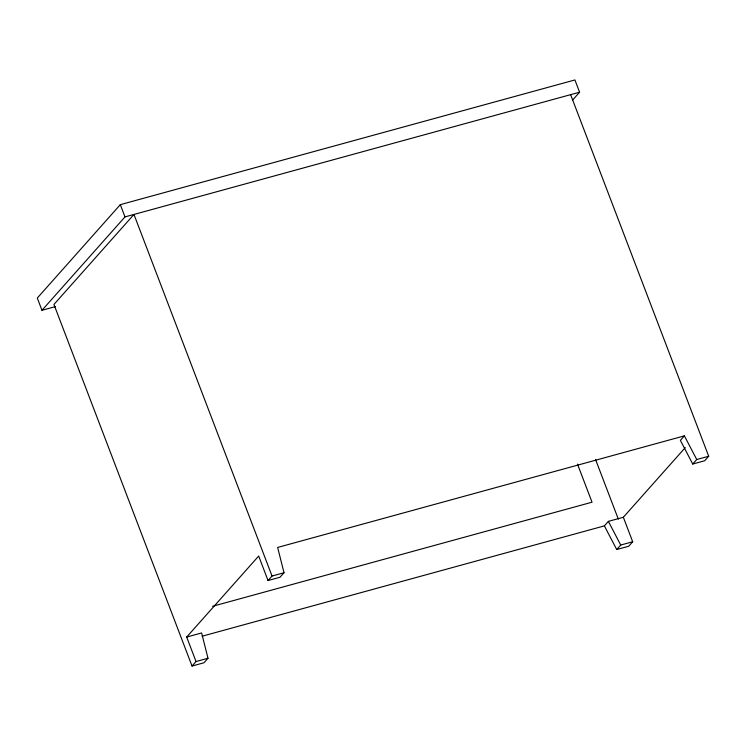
<?xml version="1.0" encoding="UTF-8"?>
<svg xmlns="http://www.w3.org/2000/svg" width="746" height="746" viewBox="0 0 746 746"><rect width="100%" height="100%" fill="white"/><g stroke="black" fill="none" stroke-linecap="round" stroke-linejoin="round"><path stroke-width="1.12" d="M572.676 99.983L579.595 92.196L574.914 79.953L120.311 204.656L37.3 298.046L41.972 310.299L55.446 306.597M41.972 310.299L124.992 216.909L579.595 92.196M268.038 580.537L272.038 576.033L133.963 214.447L53.945 304.461L192.03 666.047L196.03 661.543L186.677 637.056L258.685 556.04L268.038 580.537L280.002 577.255L284.002 572.751L277.643 547.443L684.39 435.86L696.736 459.527L692.736 464.031L680.389 440.364L684.39 435.86M186.677 637.056L201.625 632.953L207.994 658.27L203.994 662.765L192.03 666.047M202.119 636.217L604.381 525.874L608.382 521.37L623.339 517.267L685.285 447.581M604.381 525.874L616.728 549.541L620.728 545.046L632.692 541.764L623.339 517.267M632.692 541.764L628.692 546.268L616.728 549.541M570.625 94.658L708.7 456.244L704.7 460.748L692.736 464.031M272.038 576.033L284.002 572.751M696.736 459.527L708.7 456.244M212.601 606.293L592.035 502.198L577.488 464.115M196.03 661.543L207.994 658.27M608.382 521.37L620.728 545.046M595.513 459.396L618.322 519.113M120.311 204.656L124.992 216.909"/></g></svg>
